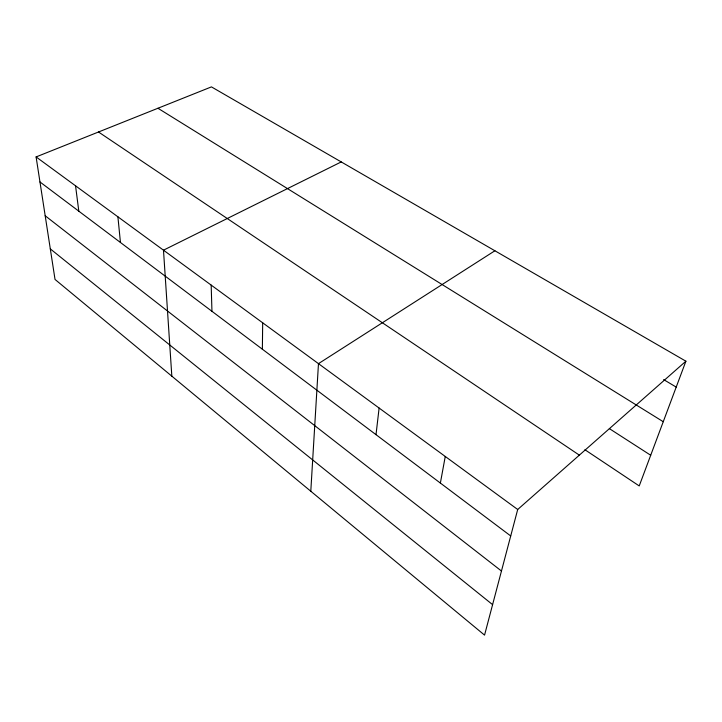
<?xml version="1.0" encoding="UTF-8"?>
<svg xmlns="http://www.w3.org/2000/svg" width="722" height="722" viewBox="0 0 722 722"><rect width="100%" height="100%" fill="white"/><g stroke="black" fill="none" stroke-linecap="round" stroke-linejoin="round"><path stroke-width="1.08" d="M262.366 349.204L262.682 322.797M310.794 491.231L318.474 363.644L494.895 250.769M376.009 434.662L379.113 408.038M440.375 483.063L445.257 456.457M685.9 361.199L517.701 509.497L484.552 635.116L55.025 279.441L36.1 156.927L211.438 86.884L685.9 361.199L639.223 485.933L584.91 449.734M341.226 161.927L163.488 250.182L171.827 376.162M663.626 379.591L676.207 387.091M157.956 108.255L663.256 421.72M609.341 428.606L650.702 455.257M98.508 131.991L579.351 455.14M36.1 156.927L517.701 509.497M39.972 181.971L510.716 535.959M45.188 215.77L501.465 571.021M50.296 248.873L492.594 604.648M75.548 185.807L78.815 211.176M117.903 216.808L120.448 242.493M211.176 285.091L211.952 311.299"/></g></svg>
